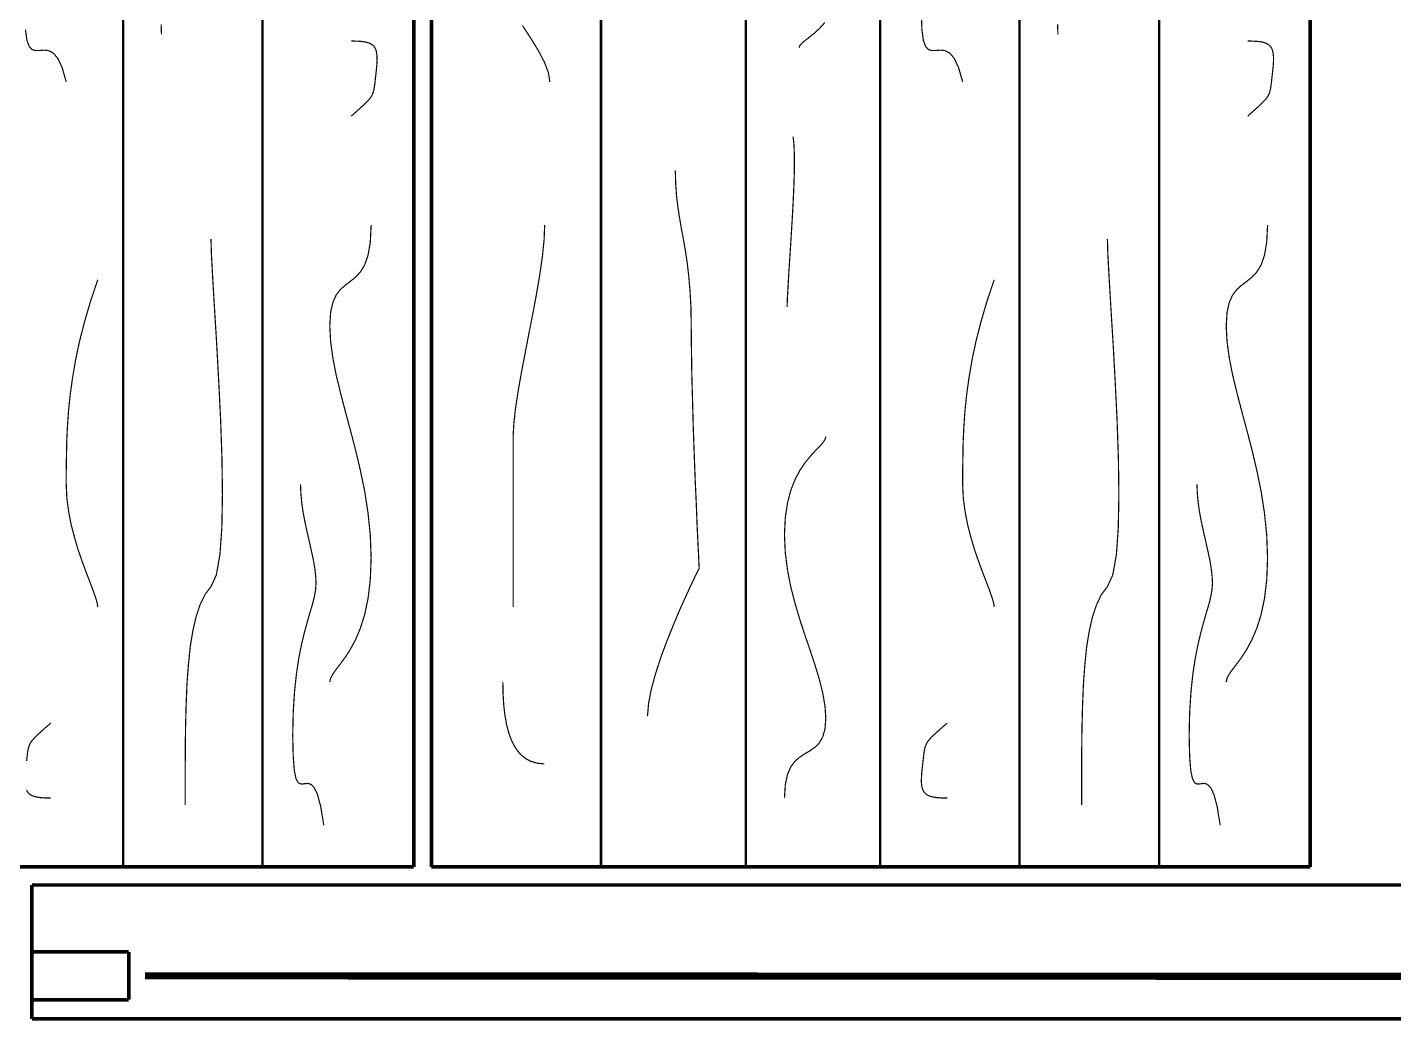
# Model space of a CAD drawing. Header units: metres. Extents: x -4.57 to 2.82, y -8.31 to 0.16.
# Drawn here: x -0.309 to 0.834, y -8.177 to -7.346 of the extents above; entities that cross this region are included whole.
import ezdxf

# ---------------------------------------------------------------- set-up
doc = ezdxf.new("R2010")
doc.units = ezdxf.units.M
doc.header["$LTSCALE"] = 10
doc.layers.get('0').update_dxf_attribs({"linetype": 'CONTINUOUS', "lineweight": 100})
doc.layers.add('furniture', color=4, linetype='CONTINUOUS', lineweight=100)
doc.layers.add('windows', color=3, linetype='CONTINUOUS', lineweight=100)

# ---------------------------------------------------------------- blocks, each defined once
blk = doc.blocks.new('W-0-1')
at = {"color": 0}
for points, const_width in [([(229.5, 58), (6.8, 58)], 3), ([(452.3, 58), (229.5, 58)], 3), ([(675, 58), (452.3, 58)], 3), ([(897.8, 58), (675, 58)], 3), ([(1120.5, 58), (897.8, 58)], 3), ([(1343.3, 58), (1120.5, 58)], 3), ([(1343.3, 48.7), (1343.3, 58)], 3), ([(1343.3, 39.3), (1343.3, 48.7)], 3), ([(1269, 42), (1262.3, 42)], 3), ([(1262.3, 42), (1262.3, 38.7)], 3), ([(1262.3, 38.7), (1262.3, 35.3)], 3), ([(1262.3, 35.3), (1262.3, 32)], 3), ([(1275.8, 42), (1269, 42)], 3), ([(1282.5, 42), (1275.8, 42)], 3), ([(1289.3, 42), (1282.5, 42)], 3), ([(1296, 42), (1289.3, 42)], 3), ([(1302.8, 42), (1296, 42)], 3), ([(1309.5, 42), (1302.8, 42)], 3), ([(1316.3, 42), (1309.5, 42)], 3), ([(1323, 42), (1316.3, 42)], 3), ([(1329.8, 42), (1323, 42)], 3), ([(1336.5, 42), (1329.8, 42)], 3), ([(1343.3, 42), (1336.5, 42)], 3), ([(1343.3, 38.7), (1343.3, 42)], 3), ([(1343.3, 30), (1343.3, 39.3)], 3), ([(1343.3, 35.3), (1343.3, 38.7)], 3), ([(1343.3, 32), (1343.3, 35.3)], 3), ([(159.8, 22.5), (258.7, 22.4)], 6), ([(258.7, 22.4), (357.8, 22.4)], 6), ([(357.8, 22.4), (456.8, 22.3)], 6), ([(456.8, 22.3), (555.8, 22.3)], 6), ([(555.8, 22.3), (654.8, 22.3)], 6), ([(654.8, 22.3), (753.8, 22.2)], 6), ([(753.8, 22.2), (852.8, 22.2)], 6), ([(852.8, 22.2), (951.8, 22.1)], 6), ([(951.8, 22.1), (1050.8, 22.1)], 6), ([(1050.8, 22.1), (1149.8, 22)], 6), ([(1149.8, 22), (1248.8, 22)], 6), ([(1262.3, 32), (1262.3, 28.7)], 3), ([(1262.3, 28.7), (1262.3, 25.3)], 3), ([(1262.3, 25.3), (1262.3, 22)], 3), ([(1262.3, 22), (1262.3, 18.7)], 3), ([(1343.3, 28.7), (1343.3, 32)], 3), ([(1343.3, 20.7), (1343.3, 30)], 3), ([(1343.3, 25.3), (1343.3, 28.7)], 3), ([(1343.3, 22), (1343.3, 25.3)], 3), ([(1343.3, 18.7), (1343.3, 22)], 3), ([(1262.3, 18.7), (1262.3, 15.3)], 3), ([(1262.3, 15.3), (1262.3, 12)], 3), ([(1262.3, 12), (1262.3, 8.7)], 3), ([(1343.3, 11.3), (1343.3, 20.7)], 3), ([(1343.3, 15.3), (1343.3, 18.7)], 3), ([(1343.3, 12), (1343.3, 15.3)], 3), ([(1343.3, 8.7), (1343.3, 12)], 3), ([(1343.3, 2), (1343.3, 11.3)], 3), ([(1262.3, 8.7), (1262.3, 5.3)], 3), ([(1262.3, 5.3), (1262.3, 2)], 3), ([(1262.3, 2), (1262.3, 2)], 3), ([(1262.3, 2), (1269, 2)], 3), ([(1262.3, 2), (1262.3, 2)], 3), ([(1262.3, 2), (1262.3, 2)], 3), ([(1269, 2), (1275.8, 2)], 3), ([(1275.8, 2), (1282.5, 2)], 3), ([(1282.5, 2), (1289.3, 2)], 3), ([(1289.3, 2), (1296, 2)], 3), ([(1296, 2), (1302.8, 2)], 3), ([(1302.8, 2), (1309.5, 2)], 3), ([(1309.5, 2), (1316.3, 2)], 3), ([(1316.3, 2), (1323, 2)], 3), ([(1323, 2), (1329.8, 2)], 3), ([(1329.8, 2), (1336.5, 2)], 3), ([(1336.5, 2), (1343.3, 2)], 3), ([(1343.3, 5.3), (1343.3, 8.7)], 3), ([(1343.3, 2), (1343.3, 5.3)], 3), ([(1343.3, -7.3), (1343.3, 2)], 3), ([(1343.3, -16.7), (1343.3, -7.3)], 3), ([(1343.3, -26), (1343.3, -16.7)], 3), ([(1343.3, -35.3), (1343.3, -26)], 3), ([(1343.3, -44.7), (1343.3, -35.3)], 3), ([(1343.3, -54), (1343.3, -44.7)], 3), ([(6.8, -54), (229.5, -54)], 3), ([(229.5, -54), (452.3, -54)], 3), ([(452.3, -54), (675, -54)], 3), ([(675, -54), (897.8, -54)], 3), ([(897.8, -54), (1120.5, -54)], 3), ([(1120.5, -54), (1343.3, -54)], 3)]:
    blk.add_lwpolyline(points, dxfattribs=dict(at, const_width=const_width))
blk = doc.blocks.new('F-0-0')
at = {"color": 0}
for points, const_width in [([(0, 367.5), (127.6, 367.5)], 3), ([(127.6, 367.5), (255.3, 367.5)], 3), ([(255.3, 367.5), (382.9, 367.5)], 3), ([(382.9, 367.5), (510.6, 367.5)], 3), ([(510.6, 367.5), (638.2, 367.5)], 3), ([(638.2, 367.5), (765.9, 367.5)], 3), ([(765.9, 367.5), (765.9, 306.2)], 3), ([(78, 332.6), (76.8, 330.4)], 1), ([(79.6, 334.3), (78, 332.6)], 1), ([(81.7, 335.6), (79.6, 334.3)], 1), ([(84.3, 336.3), (81.7, 335.6)], 1), ([(87.5, 336.7), (84.3, 336.3)], 1), ([(91.3, 336.8), (87.5, 336.7)], 1), ([(95.7, 336.5), (91.3, 336.8)], 1), ([(100.9, 336), (95.7, 336.5)], 1), ([(105.9, 335.4), (100.9, 336)], 1), ([(110, 335), (105.9, 335.4)], 1), ([(113.4, 334.5), (110, 335)], 1), ([(116.2, 334), (113.4, 334.5)], 1), ([(118.6, 333.3), (116.2, 334)], 1), ([(120.7, 332.4), (118.6, 333.3)], 1), ([(122.8, 331), (120.7, 332.4)], 1), ([(124.9, 329.2), (122.8, 331)], 1), ([(229, 331.8), (229, 331.8)], 1), ([(229, 331.8), (243.3, 331.1)], 1), ([(243.3, 331.1), (254.2, 329.2)], 1), ([(469.8, 329.2), (488.5, 331.1)], 1), ([(488.5, 331.1), (507.6, 331.8)], 1), ([(507.6, 331.8), (525.7, 331.1)], 1), ([(525.7, 331.1), (541.4, 329.2)], 1), ([(75.1, 320), (75, 315.2)], 1), ([(75.4, 324.1), (75.1, 320)], 1), ([(75.9, 327.6), (75.4, 324.1)], 1), ([(76.8, 330.4), (75.9, 327.6)], 1), ([(127.3, 326.8), (124.9, 329.2)], 1), ([(130.2, 323.7), (127.3, 326.8)], 1), ([(133.6, 319.9), (130.2, 323.7)], 1), ([(137.8, 315.2), (133.6, 319.9)], 1), ([(254.2, 329.2), (262.3, 326.4)], 1), ([(262.3, 326.4), (268.2, 322.8)], 1), ([(268.2, 322.8), (272.5, 318.8)], 1), ([(417.2, 318.8), (434.2, 322.8)], 1), ([(434.2, 322.8), (451.7, 326.4)], 1), ([(451.7, 326.4), (469.8, 329.2)], 1), ([(541.4, 329.2), (554.8, 326.4)], 1), ([(554.8, 326.4), (566.2, 322.8)], 1), ([(566.2, 322.8), (575.7, 318.8)], 1), ([(137.8, 315.2), (137.8, 315.2)], 1), ([(272.5, 318.8), (276, 314.5)], 1), ([(276, 314.5), (279.2, 310.2)], 1), ([(279.2, 310.2), (282.8, 306.2)], 1), ([(369.4, 306.2), (384.8, 310.2)], 1), ([(384.8, 310.2), (400.7, 314.5)], 1), ([(400.7, 314.5), (417.2, 318.8)], 1), ([(575.7, 318.8), (583.7, 314.5)], 1), ([(583.7, 314.5), (590.4, 310.2)], 1), ([(590.4, 310.2), (595.9, 306.2)], 1), ([(282.8, 306.2), (287.4, 302.6)], 1), ([(287.4, 302.6), (293.5, 299.8)], 1), ([(293.5, 299.8), (302, 297.9)], 1), ([(302, 297.9), (313.3, 297.2)], 1), ([(313.3, 297.2), (326.5, 297.9)], 1), ([(326.5, 297.9), (340.3, 299.8)], 1), ([(340.3, 299.8), (354.6, 302.6)], 1), ([(354.6, 302.6), (369.4, 306.2)], 1), ([(595.9, 306.2), (600.5, 302.6)], 1), ([(600.5, 302.6), (604.5, 299.8)], 1), ([(604.5, 299.8), (608, 297.9)], 1), ([(608, 297.9), (611.3, 297.2)], 1), ([(765.9, 306.2), (765.9, 244.9)], 3), ([(522.6, 285.4), (516.6, 284.7)], 1), ([(528.4, 285.7), (522.6, 285.4)], 1), ([(534.1, 285.3), (528.4, 285.7)], 1), ([(539.9, 284.3), (534.1, 285.3)], 1), ([(705.2, 286.9), (699.3, 284)], 1), ([(715.4, 289.6), (705.2, 286.9)], 1), ([(731.1, 292.2), (715.4, 289.6)], 1), ([(731.1, 292.2), (731.1, 292.2)], 1), ([(468.2, 274.7), (460.8, 273.7)], 1), ([(475.6, 276.1), (468.2, 274.7)], 1), ([(482.8, 277.6), (475.6, 276.1)], 1), ([(489.9, 279.2), (482.8, 277.6)], 1), ([(496.9, 280.8), (489.9, 279.2)], 1), ([(503.7, 282.3), (496.9, 280.8)], 1), ([(510.2, 283.7), (503.7, 282.3)], 1), ([(516.6, 284.7), (510.2, 283.7)], 1), ([(546.2, 282.7), (539.9, 284.3)], 1), ([(553.1, 280.6), (546.2, 282.7)], 1), ([(560.9, 278.4), (553.1, 280.6)], 1), ([(569.7, 276), (560.9, 278.4)], 1), ([(579.7, 273.6), (569.7, 276)], 1), ([(696.6, 281.1), (696, 278.3)], 1), ([(696, 278.3), (696.4, 275.6)], 1), ([(696.4, 275.6), (696.6, 273)], 1), ([(699.3, 284), (696.6, 281.1)], 1), ([(453.3, 273), (445.8, 272.7)], 1), ([(460.8, 273.7), (453.3, 273)], 1), ([(591.2, 271.3), (579.7, 273.6)], 1), ([(604.4, 269.3), (591.2, 271.3)], 1), ([(619.4, 267.7), (604.4, 269.3)], 1), ([(636.6, 266.6), (619.4, 267.7)], 1), ([(656, 266.2), (636.6, 266.6)], 1), ([(673.4, 266.6), (656, 266.2)], 1), ([(685, 267.5), (673.4, 266.6)], 1), ([(692, 268.9), (685, 267.5)], 1), ([(695.5, 270.8), (692, 268.9)], 1), ([(696.6, 273), (695.5, 270.8)], 1), ([(0, 241), (127.6, 241)], 2), ([(127.6, 241), (255.3, 241)], 2), ([(255.3, 241), (382.9, 241)], 2), ([(382.9, 241), (510.6, 241)], 2), ([(510.6, 241), (638.2, 241)], 2), ([(638.2, 241), (765.9, 241)], 2), ([(765.9, 244.9), (765.9, 183.7)], 3), ([(360, 204.3), (392.3, 205.9)], 1), ([(392.3, 205.9), (424.4, 207)], 1), ([(424.4, 207), (454.7, 207.4)], 1), ([(454.7, 207.4), (481.9, 206.9)], 1), ([(481.9, 206.9), (504.7, 205.3)], 1), ([(504.7, 205.3), (521.6, 202.3)], 1), ([(240.5, 197.8), (254.1, 198.2)], 1), ([(240.5, 197.8), (240.5, 197.8)], 1), ([(254.1, 198.2), (274.3, 199.3)], 1), ([(274.3, 199.3), (299.6, 200.8)], 1), ([(299.6, 200.8), (328.6, 202.6)], 1), ([(328.6, 202.6), (360, 204.3)], 1), ([(521.6, 202.3), (531.4, 197.8)], 1), ([(531.4, 197.8), (538, 192.8)], 1), ([(538, 192.8), (546.5, 188.7)], 1), ([(546.5, 188.7), (556.7, 185.3)], 1), ([(556.7, 185.3), (568.6, 182.6)], 1), ([(568.6, 182.6), (582, 180.4)], 1), ([(765.9, 183.7), (765.9, 122.4)], 3), ([(582, 180.4), (597, 178.9)], 1), ([(597, 178.9), (613.4, 177.7)], 1), ([(613.4, 177.7), (631.1, 177)], 1), ([(631.1, 177), (650.1, 176.5)], 1), ([(650.1, 176.5), (670.3, 176.3)], 1), ([(670.3, 176.3), (691.6, 176.2)], 1), ([(691.6, 176.2), (714, 176.2)], 1), ([(69.3, 156.4), (61, 156.1)], 1), ([(69.3, 156.4), (69.3, 156.4)], 1), ([(-0.6, 124.3), (127.1, 124.3)], 2), ([(127.1, 124.3), (254.7, 124.3)], 2), ([(254.7, 124.3), (382.4, 124.3)], 2), ([(382.4, 124.3), (510, 124.3)], 2), ([(510, 124.3), (637.7, 124.3)], 2), ([(637.7, 124.3), (765.3, 124.3)], 2), ([(765.9, 122.4), (765.9, 61.1)], 3), ([(274.7, 103.1), (274.7, 103.1)], 1), ([(274.7, 103.1), (292.8, 97)], 1), ([(540.1, 101.1), (545, 102.6)], 1), ([(545, 102.6), (548.5, 103.1)], 1), ([(292.8, 97), (309.9, 92)], 1), ([(309.9, 92), (326.3, 87.8)], 1), ([(510, 89.9), (518.9, 93.2)], 1), ([(518.9, 93.2), (527, 96.3)], 1), ([(527, 96.3), (534.1, 99)], 1), ([(534.1, 99), (540.1, 101.1)], 1), ([(326.3, 87.8), (341.9, 84.5)], 1), ([(341.9, 84.5), (356.7, 82)], 1), ([(356.7, 82), (371, 80)], 1), ([(371, 80), (384.6, 78.6)], 1), ([(468.5, 78.7), (479.5, 80.8)], 1), ([(479.5, 80.8), (490.2, 83.6)], 1), ([(490.2, 83.6), (500.4, 86.6)], 1), ([(500.4, 86.6), (510, 89.9)], 1), ([(89.6, 69.7), (85.1, 65.9)], 1), ([(97.3, 73.3), (89.6, 69.7)], 1), ([(109.2, 76.7), (97.3, 73.3)], 1), ([(109.2, 76.7), (109.2, 76.7)], 1), ([(384.6, 78.6), (397.7, 77.7)], 1), ([(397.7, 77.7), (410.3, 77.1)], 1), ([(410.3, 77.1), (422.5, 76.9)], 1), ([(422.5, 76.9), (434.3, 76.7)], 1), ([(434.3, 76.7), (445.8, 76.7)], 1), ([(445.8, 76.7), (457.2, 77.2)], 1), ([(457.2, 77.2), (468.5, 78.7)], 1), ([(83, 62), (82.6, 58.2)], 1), ([(82.6, 58.2), (82.9, 54.6)], 1), ([(85.1, 65.9), (83, 62)], 1), ([(645.5, 63.8), (645.5, 63.8)], 1), ([(645.5, 63.8), (649.7, 59)], 1), ([(649.7, 59), (653.1, 55.2)], 1), ([(707.9, 54.8), (708.2, 58.9)], 1), ([(708.2, 58.9), (708.3, 63.8)], 1), ([(765.9, 61.1), (765.9, -0.1)], 3), ([(79.6, 45.7), (74.3, 43.8)], 1), ([(82.2, 48.2), (79.6, 45.7)], 1), ([(83, 51.2), (82.2, 48.2)], 1), ([(82.9, 54.6), (83, 51.2)], 1), ([(653.1, 55.2), (655.9, 52.1)], 1), ([(655.9, 52.1), (658.4, 49.7)], 1), ([(658.4, 49.7), (660.5, 47.9)], 1), ([(660.5, 47.9), (662.6, 46.5)], 1), ([(662.6, 46.5), (664.7, 45.6)], 1), ([(664.7, 45.6), (667.1, 44.9)], 1), ([(703.6, 44.6), (705.3, 46.3)], 1), ([(705.3, 46.3), (706.5, 48.6)], 1), ([(706.5, 48.6), (707.3, 51.4)], 1), ([(707.3, 51.4), (707.9, 54.8)], 1), ([(65.4, 42.6), (52.2, 42.1)], 1), ([(74.3, 43.8), (65.4, 42.6)], 1), ([(667.1, 44.9), (669.9, 44.4)], 1), ([(669.9, 44.4), (673.3, 44)], 1), ([(673.3, 44), (677.4, 43.5)], 1), ([(677.4, 43.5), (682.4, 43)], 1), ([(682.4, 43), (687.6, 42.4)], 1), ([(687.6, 42.4), (692, 42.2)], 1), ([(692, 42.2), (695.8, 42.2)], 1), ([(695.8, 42.2), (699, 42.6)], 1), ([(699, 42.6), (701.6, 43.4)], 1), ([(701.6, 43.4), (703.6, 44.6)], 1), ([(-0.6, 7.6), (127.1, 7.6)], 2), ([(127.1, 7.6), (254.7, 7.6)], 2), ([(254.7, 7.6), (382.4, 7.6)], 2), ([(382.4, 7.6), (510, 7.6)], 2), ([(510, 7.6), (637.7, 7.6)], 2), ([(637.7, 7.6), (765.3, 7.6)], 2), ([(765.9, -0.1), (765.9, -61.4)], 3), ([(59.5, -38.6), (64.3, -42.9)], 1), ([(64.3, -42.9), (68.3, -47.2)], 1), ([(408.5, -38.5), (405.9, -37.8)], 1), ([(411.3, -40.4), (408.5, -38.5)], 1), ([(414.4, -43.2), (411.3, -40.4)], 1), ([(418, -46.8), (414.4, -43.2)], 1), ([(609, -43.2), (597.2, -46.8)], 1), ([(620.3, -40.4), (609, -43.2)], 1), ([(631.2, -38.5), (620.3, -40.4)], 1), ([(641.6, -37.8), (631.2, -38.5)], 1), ([(650.6, -38.5), (641.6, -37.8)], 1), ([(657.2, -40.4), (650.6, -38.5)], 1), ([(662.1, -43.2), (657.2, -40.4)], 1), ([(665.7, -46.8), (662.1, -43.2)], 1), ([(68.3, -47.2), (71.6, -51.3)], 1), ([(71.6, -51.3), (74.3, -54.8)], 1), ([(74.3, -54.8), (76.7, -57.7)], 1), ([(76.7, -57.7), (78.8, -59.5)], 1), ([(422.4, -50.8), (418, -46.8)], 1), ([(427.7, -55.1), (422.4, -50.8)], 1), ([(434, -59.4), (427.7, -55.1)], 1), ([(572.5, -55.1), (559.4, -59.4)], 1), ([(585, -50.8), (572.5, -55.1)], 1), ([(597.2, -46.8), (585, -50.8)], 1), ([(668.6, -50.8), (665.7, -46.8)], 1), ([(671.1, -55.1), (668.6, -50.8)], 1), ([(673.9, -59.4), (671.1, -55.1)], 1), ([(78.8, -59.5), (80.7, -60.2)], 1), ([(161.9, -64.4), (154.9, -65.2)], 1), ([(171.4, -64.1), (161.9, -64.4)], 1), ([(182.8, -64.1), (171.4, -64.1)], 1), ([(195.7, -64.5), (182.8, -64.1)], 1), ([(209.6, -65.1), (195.7, -64.5)], 1), ([(224.1, -65.9), (209.6, -65.1)], 1), ([(238.7, -66.8), (224.1, -65.9)], 1), ([(252.9, -67.7), (238.7, -66.8)], 1), ([(266.4, -68.6), (252.9, -67.7)], 1), ([(278.6, -69.3), (266.4, -68.6)], 1), ([(441.6, -63.4), (434, -59.4)], 1), ([(450.6, -67), (441.6, -63.4)], 1), ([(461.2, -69.8), (450.6, -67)], 1), ([(532.1, -67), (517.8, -69.8)], 1), ([(546, -63.4), (532.1, -67)], 1), ([(559.4, -59.4), (546, -63.4)], 1), ([(677.3, -63.4), (673.9, -59.4)], 1), ([(682, -67), (677.3, -63.4)], 1), ([(688.4, -69.8), (682, -67)], 1), ([(765.9, -61.4), (765.9, -122.7)], 3), ([(289.1, -69.9), (278.6, -69.3)], 1), ([(297.5, -70.2), (289.1, -69.9)], 1), ([(297.5, -70.2), (297.5, -70.2)], 1), ([(473.6, -71.7), (461.2, -69.8)], 1), ([(487.9, -72.4), (473.6, -71.7)], 1), ([(503.1, -71.7), (487.9, -72.4)], 1), ([(517.8, -69.8), (503.1, -71.7)], 1), ([(697, -71.7), (688.4, -69.8)], 1), ([(708.3, -72.4), (697, -71.7)], 1), ([(708.3, -72.4), (708.3, -72.4)], 1), ([(-0.6, -104.8), (127.1, -104.8)], 2), ([(127.1, -104.8), (254.7, -104.8)], 2), ([(254.7, -104.8), (382.4, -104.8)], 2), ([(382.4, -104.8), (510, -104.8)], 2), ([(510, -104.8), (637.7, -104.8)], 2), ([(637.7, -104.8), (765.3, -104.8)], 2), ([(765.9, -122.7), (765.9, -184)], 3), ([(375.7, -149.3), (398, -148.7)], 1), ([(398, -148.7), (420.2, -147.9)], 1), ([(420.2, -147.9), (441.6, -147.1)], 1), ([(441.6, -147.1), (461.5, -146.2)], 1), ([(461.5, -146.2), (479.4, -145.5)], 1), ([(479.4, -145.5), (494.4, -144.8)], 1), ([(494.4, -144.8), (506, -144.2)], 1), ([(506, -144.2), (513.4, -143.9)], 1), ([(513.4, -143.9), (516, -143.7)], 1), ([(516, -143.7), (517.7, -144.6)], 1), ([(517.7, -144.6), (522.5, -146.9)], 1), ([(522.5, -146.9), (529.9, -150.5)], 1), ([(213.7, -161.6), (222.7, -160.2)], 1), ([(222.7, -160.2), (231.5, -158.7)], 1), ([(231.5, -158.7), (240.5, -157)], 1), ([(240.5, -157), (249.9, -155.4)], 1), ([(249.9, -155.4), (260.2, -153.8)], 1), ([(260.2, -153.8), (271.5, -152.5)], 1), ([(271.5, -152.5), (284.2, -151.4)], 1), ([(284.2, -151.4), (298.6, -150.6)], 1), ([(298.6, -150.6), (314.9, -150.4)], 1), ([(314.9, -150.4), (333.5, -150.2)], 1), ([(333.5, -150.2), (354, -149.9)], 1), ([(354, -149.9), (375.7, -149.3)], 1), ([(529.9, -150.5), (539.5, -154.9)], 1), ([(539.5, -154.9), (550.8, -160)], 1), ([(550.8, -160), (563.4, -165.3)], 1), ([(183.4, -163.7), (194.4, -163.4)], 1), ([(183.4, -163.7), (183.4, -163.7)], 1), ([(194.4, -163.4), (204.4, -162.7)], 1), ([(204.4, -162.7), (213.7, -161.6)], 1), ([(563.4, -165.3), (576.8, -170.7)], 1), ([(576.8, -170.7), (590.5, -175.8)], 1), ([(590.5, -175.8), (604.1, -180.2)], 1), ([(604.1, -180.2), (617.2, -183.8)], 1), ([(765.9, -184), (765.9, -245.2)], 3), ([(617.2, -183.8), (629.2, -186.1)], 1), ([(629.2, -186.1), (639.8, -187)], 1), ([(-0.6, -225.9), (127.1, -225.9)], 2), ([(127.1, -225.9), (254.7, -225.9)], 2), ([(254.7, -225.9), (382.4, -225.9)], 2), ([(382.4, -225.9), (510, -225.9)], 2), ([(510, -225.9), (637.7, -225.9)], 2), ([(637.7, -225.9), (765.3, -225.9)], 2), ([(765.9, -245.2), (765.9, -306.5)], 3), ([(83.2, -278.2), (92.8, -273.2)], 1), ([(92.8, -273.2), (101.5, -269.9)], 1), ([(101.5, -269.9), (109.2, -268.7)], 1), ([(229, -273), (229, -273)], 1), ([(229, -273), (241.4, -273.5)], 1), ([(241.4, -273.5), (255.2, -274.9)], 1), ([(679.1, -279.6), (679.7, -273.4)], 1), ([(62, -291.6), (72.9, -284.5)], 1), ([(72.9, -284.5), (83.2, -278.2)], 1), ([(255.2, -274.9), (270.3, -277.1)], 1), ([(270.3, -277.1), (286.3, -279.8)], 1), ([(286.3, -279.8), (302.9, -282.9)], 1), ([(302.9, -282.9), (319.6, -286.2)], 1), ([(319.6, -286.2), (336.3, -289.4)], 1), ([(674.6, -289.9), (677.4, -285.1)], 1), ([(677.4, -285.1), (679.1, -279.6)], 1), ([(336.3, -289.4), (352.4, -292.5)], 1), ([(352.4, -292.5), (367.8, -295.2)], 1), ([(367.8, -295.2), (382.1, -297.4)], 1), ([(382.1, -297.4), (394.9, -298.8)], 1), ([(660.5, -300.6), (666.1, -297.6)], 1), ([(666.1, -297.6), (670.9, -294.1)], 1), ([(670.9, -294.1), (674.6, -289.9)], 1), ([(394.9, -298.8), (405.9, -299.4)], 1), ([(405.9, -299.4), (417.1, -299.4)], 1), ([(417.1, -299.4), (430.3, -299.4)], 1), ([(430.3, -299.4), (445, -299.4)], 1), ([(445, -299.4), (460.6, -299.4)], 1), ([(460.6, -299.4), (476.5, -299.4)], 1), ([(476.5, -299.4), (492.2, -299.4)], 1), ([(492.2, -299.4), (507, -299.4)], 1), ([(507, -299.4), (520.4, -299.4)], 1), ([(520.4, -299.4), (531.8, -299.4)], 1), ([(531.8, -299.4), (540.7, -299.4)], 1), ([(540.7, -299.4), (546.5, -299.4)], 1), ([(546.5, -299.4), (548.5, -299.4)], 1), ([(611.3, -308), (621, -307.8)], 1), ([(611.3, -308), (611.3, -308)], 1), ([(621, -307.8), (630.2, -307.3)], 1), ([(630.2, -307.3), (638.8, -306.3)], 1), ([(638.8, -306.3), (646.8, -304.9)], 1), ([(646.8, -304.9), (654, -303)], 1), ([(654, -303), (660.5, -300.6)], 1), ([(765.9, -306.5), (765.9, -367.8)], 3), ([(127.6, -367.8), (0, -367.8)], 3), ([(255.3, -367.8), (127.6, -367.8)], 3), ([(382.9, -367.8), (255.3, -367.8)], 3), ([(510.6, -367.8), (382.9, -367.8)], 3), ([(638.2, -367.8), (510.6, -367.8)], 3), ([(765.9, -367.8), (638.2, -367.8)], 3)]:
    blk.add_lwpolyline(points, dxfattribs=dict(at, const_width=const_width))
blk = doc.blocks.new('F-0-3')
at = {"color": 0}
for points, const_width in [([(0, 367.5), (127.6, 367.5)], 3), ([(127.6, 367.5), (255.3, 367.5)], 3), ([(255.3, 367.5), (382.9, 367.5)], 3), ([(382.9, 367.5), (510.6, 367.5)], 3), ([(510.6, 367.5), (638.2, 367.5)], 3), ([(638.2, 367.5), (765.9, 367.5)], 3), ([(765.9, 367.5), (765.9, 306.2)], 3), ([(78, 332.6), (76.8, 330.4)], 1), ([(79.6, 334.3), (78, 332.6)], 1), ([(81.7, 335.6), (79.6, 334.3)], 1), ([(84.3, 336.3), (81.7, 335.6)], 1), ([(87.5, 336.7), (84.3, 336.3)], 1), ([(91.3, 336.8), (87.5, 336.7)], 1), ([(95.7, 336.5), (91.3, 336.8)], 1), ([(100.9, 336), (95.7, 336.5)], 1), ([(105.9, 335.4), (100.9, 336)], 1), ([(110, 335), (105.9, 335.4)], 1), ([(113.4, 334.5), (110, 335)], 1), ([(116.2, 334), (113.4, 334.5)], 1), ([(118.6, 333.3), (116.2, 334)], 1), ([(120.7, 332.4), (118.6, 333.3)], 1), ([(122.8, 331), (120.7, 332.4)], 1), ([(124.9, 329.2), (122.8, 331)], 1), ([(229, 331.8), (229, 331.8)], 1), ([(229, 331.8), (243.3, 331.1)], 1), ([(243.3, 331.1), (254.2, 329.2)], 1), ([(469.8, 329.2), (488.5, 331.1)], 1), ([(488.5, 331.1), (507.6, 331.8)], 1), ([(507.6, 331.8), (525.7, 331.1)], 1), ([(525.7, 331.1), (541.4, 329.2)], 1), ([(75.1, 320), (75, 315.2)], 1), ([(75.4, 324.1), (75.1, 320)], 1), ([(75.9, 327.6), (75.4, 324.1)], 1), ([(76.8, 330.4), (75.9, 327.6)], 1), ([(127.3, 326.8), (124.9, 329.2)], 1), ([(130.2, 323.7), (127.3, 326.8)], 1), ([(133.6, 319.9), (130.2, 323.7)], 1), ([(137.8, 315.2), (133.6, 319.9)], 1), ([(254.2, 329.2), (262.3, 326.4)], 1), ([(262.3, 326.4), (268.2, 322.8)], 1), ([(268.2, 322.8), (272.5, 318.8)], 1), ([(417.2, 318.8), (434.2, 322.8)], 1), ([(434.2, 322.8), (451.7, 326.4)], 1), ([(451.7, 326.4), (469.8, 329.2)], 1), ([(541.4, 329.2), (554.8, 326.4)], 1), ([(554.8, 326.4), (566.2, 322.8)], 1), ([(566.2, 322.8), (575.7, 318.8)], 1), ([(137.8, 315.2), (137.8, 315.2)], 1), ([(272.5, 318.8), (276, 314.5)], 1), ([(276, 314.5), (279.2, 310.2)], 1), ([(279.2, 310.2), (282.8, 306.2)], 1), ([(369.4, 306.2), (384.8, 310.2)], 1), ([(384.8, 310.2), (400.7, 314.5)], 1), ([(400.7, 314.5), (417.2, 318.8)], 1), ([(575.7, 318.8), (583.7, 314.5)], 1), ([(583.7, 314.5), (590.4, 310.2)], 1), ([(590.4, 310.2), (595.9, 306.2)], 1), ([(282.8, 306.2), (287.4, 302.6)], 1), ([(287.4, 302.6), (293.5, 299.8)], 1), ([(293.5, 299.8), (302, 297.9)], 1), ([(302, 297.9), (313.3, 297.2)], 1), ([(313.3, 297.2), (326.5, 297.9)], 1), ([(326.5, 297.9), (340.3, 299.8)], 1), ([(340.3, 299.8), (354.6, 302.6)], 1), ([(354.6, 302.6), (369.4, 306.2)], 1), ([(595.9, 306.2), (600.5, 302.6)], 1), ([(600.5, 302.6), (604.5, 299.8)], 1), ([(604.5, 299.8), (608, 297.9)], 1), ([(608, 297.9), (611.3, 297.2)], 1), ([(765.9, 306.2), (765.9, 244.9)], 3), ([(522.6, 285.4), (516.6, 284.7)], 1), ([(528.4, 285.7), (522.6, 285.4)], 1), ([(534.1, 285.3), (528.4, 285.7)], 1), ([(539.9, 284.3), (534.1, 285.3)], 1), ([(705.2, 286.9), (699.3, 284)], 1), ([(715.4, 289.6), (705.2, 286.9)], 1), ([(731.1, 292.2), (715.4, 289.6)], 1), ([(731.1, 292.2), (731.1, 292.2)], 1), ([(468.2, 274.7), (460.8, 273.7)], 1), ([(475.6, 276.1), (468.2, 274.7)], 1), ([(482.8, 277.6), (475.6, 276.1)], 1), ([(489.9, 279.2), (482.8, 277.6)], 1), ([(496.9, 280.8), (489.9, 279.2)], 1), ([(503.7, 282.3), (496.9, 280.8)], 1), ([(510.2, 283.7), (503.7, 282.3)], 1), ([(516.6, 284.7), (510.2, 283.7)], 1), ([(546.2, 282.7), (539.9, 284.3)], 1), ([(553.1, 280.6), (546.2, 282.7)], 1), ([(560.9, 278.4), (553.1, 280.6)], 1), ([(569.7, 276), (560.9, 278.4)], 1), ([(579.7, 273.6), (569.7, 276)], 1), ([(696.6, 281.1), (696, 278.3)], 1), ([(696, 278.3), (696.4, 275.6)], 1), ([(696.4, 275.6), (696.6, 273)], 1), ([(699.3, 284), (696.6, 281.1)], 1), ([(453.3, 273), (445.8, 272.7)], 1), ([(460.8, 273.7), (453.3, 273)], 1), ([(591.2, 271.3), (579.7, 273.6)], 1), ([(604.4, 269.3), (591.2, 271.3)], 1), ([(619.4, 267.7), (604.4, 269.3)], 1), ([(636.6, 266.6), (619.4, 267.7)], 1), ([(656, 266.2), (636.6, 266.6)], 1), ([(673.4, 266.6), (656, 266.2)], 1), ([(685, 267.5), (673.4, 266.6)], 1), ([(692, 268.9), (685, 267.5)], 1), ([(695.5, 270.8), (692, 268.9)], 1), ([(696.6, 273), (695.5, 270.8)], 1), ([(0, 241), (127.6, 241)], 2), ([(127.6, 241), (255.3, 241)], 2), ([(255.3, 241), (382.9, 241)], 2), ([(382.9, 241), (510.6, 241)], 2), ([(510.6, 241), (638.2, 241)], 2), ([(638.2, 241), (765.9, 241)], 2), ([(765.9, 244.9), (765.9, 183.7)], 3), ([(360, 204.3), (392.3, 205.9)], 1), ([(392.3, 205.9), (424.4, 207)], 1), ([(424.4, 207), (454.7, 207.4)], 1), ([(454.7, 207.4), (481.9, 206.9)], 1), ([(481.9, 206.9), (504.7, 205.3)], 1), ([(504.7, 205.3), (521.6, 202.3)], 1), ([(240.5, 197.8), (254.1, 198.2)], 1), ([(240.5, 197.8), (240.5, 197.8)], 1), ([(254.1, 198.2), (274.3, 199.3)], 1), ([(274.3, 199.3), (299.6, 200.8)], 1), ([(299.6, 200.8), (328.6, 202.6)], 1), ([(328.6, 202.6), (360, 204.3)], 1), ([(521.6, 202.3), (531.4, 197.8)], 1), ([(531.4, 197.8), (538, 192.8)], 1), ([(538, 192.8), (546.5, 188.7)], 1), ([(546.5, 188.7), (556.7, 185.3)], 1), ([(556.7, 185.3), (568.6, 182.6)], 1), ([(568.6, 182.6), (582, 180.4)], 1), ([(765.9, 183.7), (765.9, 122.4)], 3), ([(582, 180.4), (597, 178.9)], 1), ([(597, 178.9), (613.4, 177.7)], 1), ([(613.4, 177.7), (631.1, 177)], 1), ([(631.1, 177), (650.1, 176.5)], 1), ([(650.1, 176.5), (670.3, 176.3)], 1), ([(670.3, 176.3), (691.6, 176.2)], 1), ([(691.6, 176.2), (714, 176.2)], 1), ([(69.3, 156.4), (61, 156.1)], 1), ([(69.3, 156.4), (69.3, 156.4)], 1), ([(-0.6, 124.3), (127.1, 124.3)], 2), ([(127.1, 124.3), (254.7, 124.3)], 2), ([(254.7, 124.3), (382.4, 124.3)], 2), ([(382.4, 124.3), (510, 124.3)], 2), ([(510, 124.3), (637.7, 124.3)], 2), ([(637.7, 124.3), (765.3, 124.3)], 2), ([(765.9, 122.4), (765.9, 61.1)], 3), ([(274.7, 103.1), (274.7, 103.1)], 1), ([(274.7, 103.1), (292.8, 97)], 1), ([(540.1, 101.1), (545, 102.6)], 1), ([(545, 102.6), (548.5, 103.1)], 1), ([(292.8, 97), (309.9, 92)], 1), ([(309.9, 92), (326.3, 87.8)], 1), ([(510, 89.9), (518.9, 93.2)], 1), ([(518.9, 93.2), (527, 96.3)], 1), ([(527, 96.3), (534.1, 99)], 1), ([(534.1, 99), (540.1, 101.1)], 1), ([(326.3, 87.8), (341.9, 84.5)], 1), ([(341.9, 84.5), (356.7, 82)], 1), ([(356.7, 82), (371, 80)], 1), ([(371, 80), (384.6, 78.6)], 1), ([(468.5, 78.7), (479.5, 80.8)], 1), ([(479.5, 80.8), (490.2, 83.6)], 1), ([(490.2, 83.6), (500.4, 86.6)], 1), ([(500.4, 86.6), (510, 89.9)], 1), ([(89.6, 69.7), (85.1, 65.9)], 1), ([(97.3, 73.3), (89.6, 69.7)], 1), ([(109.2, 76.7), (97.3, 73.3)], 1), ([(109.2, 76.7), (109.2, 76.7)], 1), ([(384.6, 78.6), (397.7, 77.7)], 1), ([(397.7, 77.7), (410.3, 77.1)], 1), ([(410.3, 77.1), (422.5, 76.9)], 1), ([(422.5, 76.9), (434.3, 76.7)], 1), ([(434.3, 76.7), (445.8, 76.7)], 1), ([(445.8, 76.7), (457.2, 77.2)], 1), ([(457.2, 77.2), (468.5, 78.7)], 1), ([(83, 62), (82.6, 58.2)], 1), ([(82.6, 58.2), (82.9, 54.6)], 1), ([(85.1, 65.9), (83, 62)], 1), ([(645.5, 63.8), (645.5, 63.8)], 1), ([(645.5, 63.8), (649.7, 59)], 1), ([(649.7, 59), (653.1, 55.2)], 1), ([(707.9, 54.8), (708.2, 58.9)], 1), ([(708.2, 58.9), (708.3, 63.8)], 1), ([(765.9, 61.1), (765.9, -0.1)], 3), ([(79.6, 45.7), (74.3, 43.8)], 1), ([(82.2, 48.2), (79.6, 45.7)], 1), ([(83, 51.2), (82.2, 48.2)], 1), ([(82.9, 54.6), (83, 51.2)], 1), ([(653.1, 55.2), (655.9, 52.1)], 1), ([(655.9, 52.1), (658.4, 49.7)], 1), ([(658.4, 49.7), (660.5, 47.9)], 1), ([(660.5, 47.9), (662.6, 46.5)], 1), ([(662.6, 46.5), (664.7, 45.6)], 1), ([(664.7, 45.6), (667.1, 44.9)], 1), ([(703.6, 44.6), (705.3, 46.3)], 1), ([(705.3, 46.3), (706.5, 48.6)], 1), ([(706.5, 48.6), (707.3, 51.4)], 1), ([(707.3, 51.4), (707.9, 54.8)], 1), ([(74.3, 43.8), (65.4, 42.6)], 1), ([(667.1, 44.9), (669.9, 44.4)], 1), ([(669.9, 44.4), (673.3, 44)], 1), ([(673.3, 44), (677.4, 43.5)], 1), ([(701.6, 43.4), (703.6, 44.6)], 1)]:
    blk.add_lwpolyline(points, dxfattribs=dict(at, const_width=const_width))

msp = doc.modelspace()

# ---------------------------------------------------------------- block references
at = {"layer": 'furniture', "xscale": 0.001, "yscale": 0.001, "rotation": -90}
for name, p in [('F-0-3', (-0.3528, -7.2824)), ('F-0-0', (0.3972, -7.2824))]:
    msp.add_blockref(name, p, dxfattribs=at)
at = {"layer": 'windows', "xscale": 0.001, "yscale": 0.001, "rotation": -179.9996581315812}
msp.add_blockref('W-0-1', (1.0385, -8.1174), dxfattribs=at)

doc.saveas('drawing.dxf')
